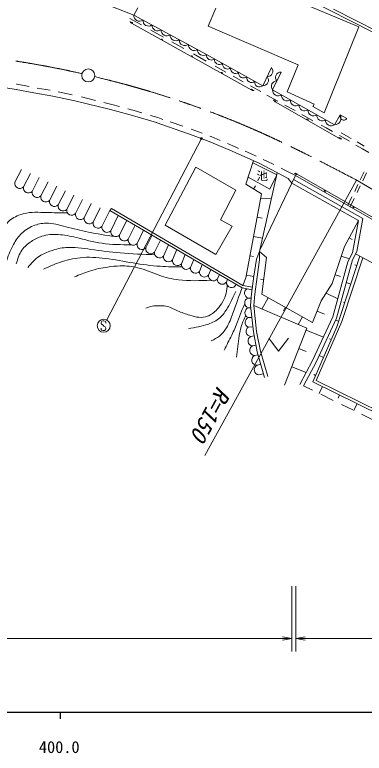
# Model space of a CAD drawing. Units: millimetres, scale not verified. Extents: x 40000 to 680000, y 20000 to 380000.
# Drawn here: x 461019 to 514630, y 198715 to 311985 of the extents above; entities that cross this region are included whole.
import ezdxf
from ezdxf.enums import TextEntityAlignment as Align

# ---------------------------------------------------------------- set-up
doc = ezdxf.new("R2010")
doc.units = ezdxf.units.MM
doc.header["$LTSCALE"] = 1000
doc.linetypes.add('CHAIN', pattern=[18.5, 12, -1.5, 3.5, -1.5])
for name, color, linetype, lineweight in [('M-BGD', 7, 'Continuous', 13), ('M-BMK', 2, 'CHAIN', 13), ('M-BMK-SRVR', 3, 'Continuous', 13), ('M-STR-HTXT', 7, 'Continuous', 13), ('M-STR-STR3', 7, 'Continuous', 13), ('M-STR-STRC', 7, 'Continuous', 13), ('M-TTL-BAND', 7, 'Continuous', 25)]:
    doc.layers.add(name, color=color, linetype=linetype, lineweight=lineweight)
doc.styles.add('ＭＳ ゴシック', font='')
doc.styles.get('ＭＳ ゴシック').set_extended_font_data('MS Gothic')

# ---------------------------------------------------------------- blocks, each defined once
blk = doc.blocks.new('open_arrow')
at = {"color": 0, "linetype": 'Continuous', "lineweight": -2}
blk.add_lwpolyline([(7.5, 1.25), (0, 0), (7.5, -1.25)], dxfattribs=at)
blk = doc.blocks.new('filled_dot')
at = {"color": 0, "linetype": 'Continuous', "lineweight": -2, "const_width": 1.25}
blk.add_lwpolyline([(-0.625, 0, 1), (0.625, 0, 1)], format="xyb", close=True, dxfattribs=at)

msp = doc.modelspace()

# ---------------------------------------------------------------- linework, layer by layer
at = {"layer": 'M-BGD'}
for p, q in [((494110, 318410), (513785, 310132)), ((503071, 315894), (516145, 309224)), ((472193, 314725), (479282, 311929)), ((479282, 311929), (479908, 313050)), ((490698, 310216), (491877, 312995)), ((509908, 312855), (516768, 309356)), ((479282, 311929), (490436, 305914)), ((479282, 311929), (490436, 305914)), ((480455, 310422), (478647, 311431)), ((497375, 300409), (478940, 310691)), ((483818, 308545), (481893, 309620)), ((504482, 304292), (490698, 310216)), ((513785, 310132), (508477, 296924)), ((486932, 306807), (485091, 307835)), ((490372, 304887), (488427, 305973)), ((490436, 305914), (499069, 301096)), ((490436, 305914), (499069, 301096)), ((493400, 303198), (491760, 304113)), ((499069, 301096), (500399, 303881)), ((499069, 301096), (500399, 303881)), ((502783, 300140), (504482, 304292)), ((496055, 301716), (494504, 302582)), ((501875, 303183), (500582, 300477)), ((501875, 303183), (500582, 300477)), ((461289, 301335), (461388, 301319)), ((463240, 300965), (461388, 301319)), ((458925, 300903), (461262, 300529)), ((463944, 300016), (461238, 300534)), ((466467, 300400), (464451, 300741)), ((498758, 300208), (497197, 301079)), ((500582, 300477), (510051, 295097)), ((500582, 300477), (510051, 295097)), ((466846, 299524), (463944, 300016)), ((470241, 298803), (466846, 299524)), ((469809, 299713), (467674, 300166)), ((473423, 298839), (471235, 299381)), ((501372, 298749), (499709, 299677)), ((506936, 298264), (502783, 300140)), ((475708, 297448), (470241, 298803)), ((475911, 298222), (474705, 298521)), ((477100, 297894), (475911, 298222)), ((510830, 292996), (500942, 298650)), ((504010, 297277), (502472, 298135)), ((506749, 297929), (506936, 298264)), ((508477, 296924), (506749, 297929)), ((479093, 296515), (475708, 297448)), ((479313, 297284), (478354, 297548)), ((480532, 296924), (479313, 297284)), ((482746, 295437), (479093, 296515)), ((482972, 296205), (481819, 296545)), ((483757, 295933), (482972, 296205)), ((506759, 295742), (505062, 296689)), ((510051, 295097), (510923, 296630)), ((510051, 295097), (510923, 296630)), ((510923, 296630), (511945, 296059)), ((510923, 296630), (511945, 296059)), ((488378, 293482), (482710, 295449)), ((486809, 294873), (484855, 295551)), ((508765, 294623), (508034, 295031)), ((509757, 294069), (508765, 294623)), ((488650, 294234), (488100, 294425)), ((490840, 292553), (488378, 293482)), ((489777, 293809), (488650, 294234)), ((491137, 293296), (490934, 293372)), ((512374, 292574), (510851, 293459)), ((512602, 293020), (511102, 293891)), ((494034, 291200), (490840, 292553)), ((492535, 292704), (491137, 293296)), ((514642, 291836), (513541, 292475)), ((494851, 291715), (493669, 292220)), ((498495, 289238), (494034, 291200)), ((495351, 291495), (494851, 291715)), ((514382, 291408), (513361, 292001)), ((515350, 290846), (514382, 291408)), ((497196, 290684), (496381, 291042)), ((498050, 290292), (497196, 290684)), ((496481, 285984), (497622, 289623)), ((497516, 289286), (501213, 287439)), ((502956, 286860), (498495, 289238)), ((499692, 289537), (499102, 289808)), ((500743, 289015), (499692, 289537)), ((461019, 286284), (462054, 288270)), ((488773, 288622), (484113, 279693)), ((494916, 285061), (488773, 288622)), ((501284, 287752), (498548, 275658)), ((502343, 288221), (501912, 288435)), ((504111, 287343), (502343, 288221)), ((514030, 286688), (514621, 287914)), ((514399, 286531), (514971, 287720)), ((462349, 285591), (463415, 287637)), ((463679, 284897), (464777, 287003)), ((500166, 285260), (496824, 287079)), ((498617, 275891), (504111, 287343)), ((501213, 287439), (500166, 285260)), ((502956, 286860), (503542, 286159)), ((503803, 286701), (514409, 280728)), ((548012, 262084), (504111, 287343)), ((504254, 287607), (548167, 262341)), ((465009, 284204), (466136, 286365)), ((466339, 283510), (467466, 285672)), ((498851, 284514), (496481, 285984)), ((497971, 285760), (497657, 285255)), ((503542, 286159), (513741, 280416)), ((513166, 284894), (513672, 285944)), ((513527, 284722), (514028, 285762)), ((467665, 282812), (468779, 284987)), ((468987, 282120), (470057, 284331)), ((492573, 280539), (494916, 285061)), ((496481, 271643), (498851, 284514)), ((470339, 281483), (471406, 283674)), ((500384, 283775), (498732, 283866)), ((512125, 282732), (512753, 284036)), ((512473, 282532), (513077, 283787)), ((471687, 280826), (472754, 283018)), ((473036, 280170), (474103, 282361)), ((475852, 282286), (475620, 281959)), ((475852, 282286), (496028, 270477)), ((474385, 279513), (475585, 281979)), ((475620, 281959), (495883, 270098)), ((475734, 278857), (476883, 281219)), ((498975, 280771), (498189, 280916)), ((477082, 278200), (478149, 280392)), ((494395, 279562), (492573, 280539)), ((513741, 280416), (511606, 276435)), ((513741, 280416), (512832, 275492)), ((514409, 280728), (513472, 275655)), ((478431, 277544), (479480, 279699)), ((479780, 276887), (480778, 278939)), ((484113, 279693), (491857, 275202)), ((491857, 275202), (494395, 279562)), ((481128, 276231), (482077, 278179)), ((499013, 277714), (497645, 277966)), ((512756, 277529), (512318, 277764)), ((482462, 275558), (483375, 277419)), ((483812, 274937), (484621, 276690)), ((511606, 276435), (509714, 270758)), ((485196, 274379), (485866, 275962)), ((498548, 275658), (498082, 274518)), ((499622, 274763), (498548, 275658)), ((498548, 275658), (498568, 274385)), ((512832, 275492), (512131, 274090)), ((513472, 275655), (512830, 274372)), ((516442, 273627), (513292, 275295)), ((486577, 273794), (487171, 275198)), ((487959, 273210), (488476, 274433)), ((497618, 274920), (497102, 275015)), ((498082, 274518), (497691, 271879)), ((498568, 274385), (498187, 271810)), ((498897, 269118), (499622, 274763)), ((510370, 265433), (512830, 274372)), ((513955, 274944), (510435, 264138)), ((512351, 274532), (511109, 274946)), ((514404, 274706), (511217, 264925)), ((489340, 272625), (489782, 273669)), ((509805, 265640), (512131, 274090)), ((513190, 273629), (513495, 273530)), ((490718, 272036), (491079, 272910)), ((492077, 271436), (492434, 272117)), ((497688, 271857), (496559, 272065)), ((497691, 271879), (497333, 269175)), ((510985, 271825), (510161, 272100)), ((493490, 270967), (493648, 271406)), ((496028, 270477), (496481, 271643)), ((498187, 271810), (497830, 269120)), ((498704, 271420), (499184, 271358)), ((509714, 270758), (508011, 268109)), ((511876, 270902), (512565, 270678)), ((495883, 270098), (497414, 269787)), ((496028, 270477), (497467, 270184)), ((496840, 268531), (497271, 268496)), ((497333, 269175), (497170, 267383)), ((497277, 268538), (497275, 268538)), ((497830, 269120), (497673, 267389)), ((506718, 264766), (498897, 269118)), ((498944, 266836), (499902, 268559)), ((510573, 268429), (508767, 269286)), ((497170, 267383), (497626, 263343)), ((497671, 267374), (505844, 263917)), ((497673, 267389), (498121, 263419)), ((508011, 268109), (506718, 264766)), ((511442, 267888), (511636, 267825)), ((496862, 267031), (497209, 267036)), ((502221, 266557), (502524, 267100)), ((508513, 266054), (507394, 266516)), ((496862, 265538), (497375, 265566)), ((504502, 264485), (505145, 265641)), ((506711, 258971), (509805, 265640)), ((507249, 258703), (510370, 265433)), ((510229, 265128), (510707, 264973)), ((496848, 264078), (497538, 264123)), ((510435, 264138), (506731, 255700)), ((511217, 264925), (507251, 255890)), ((497626, 263343), (498213, 260281)), ((498121, 263419), (498699, 260398)), ((505844, 263917), (502422, 255184)), ((508372, 262550), (505716, 263590)), ((497218, 262657), (497739, 262757)), ((499998, 262368), (501498, 260368)), ((501498, 260368), (502998, 262368)), ((509299, 262293), (509572, 262173)), ((497501, 261184), (498021, 261284)), ((505741, 260338), (504621, 260797)), ((497784, 259711), (498347, 259819)), ((498213, 260281), (499353, 256371)), ((498699, 260398), (499833, 256511)), ((507716, 259711), (508366, 259426)), ((498185, 258236), (498769, 258373)), ((504752, 255293), (506711, 258971)), ((505309, 255061), (507249, 258703)), ((505735, 257139), (503527, 258004)), ((498469, 256762), (499192, 256923)), ((506878, 256803), (507160, 256679)), ((506702, 254379), (505309, 255061)), ((506731, 255700), (547711, 235516)), ((507251, 255890), (547920, 235858)), ((507719, 253882), (508246, 254953)), ((509852, 252838), (507952, 253768)), ((510609, 253189), (510847, 253673)), ((512857, 251368), (511132, 252212)), ((513017, 251290), (513538, 252347)), ((516149, 249757), (514212, 250705))]:
    msp.add_line(p, q, dxfattribs=at)
for centre, radius, start, end in [((480158, 311886), 877, 177.13491, 306.18975), ((479183, 311128), 500, 195.84858, 240.84858), ((478940, 310691), 150, 330.84858, 150.84858), ((481552, 311134), 877, 177.13491, 306.18975), ((482947, 310382), 877, 177.13491, 306.18975), ((484341, 309630), 877, 177.13491, 306.18975), ((483548, 308120), 150, 330.84858, 150.84858), ((485735, 308878), 877, 177.13491, 306.18975), ((487129, 308126), 877, 177.13491, 306.18975), ((488524, 307374), 877, 177.13491, 306.18975), ((489918, 306622), 877, 177.13491, 306.18975), ((491174, 305787), 749, 170.23303, 311.43174), ((488157, 305550), 150, 330.84858, 150.84858), ((492407, 305099), 749, 170.23303, 311.43174), ((493640, 304411), 749, 170.23303, 311.43174), ((494874, 303722), 749, 170.23303, 311.43174), ((499755, 303334), 846, 268.59785, 40.3553), ((492766, 302979), 150, 330.84858, 150.84858), ((496107, 303034), 749, 170.23303, 311.43174), ((497340, 302346), 749, 170.23303, 311.43174), ((499090, 301941), 846, 268.59785, 40.3553), ((501833, 302372), 812, 87.0524, 221.87273), ((498573, 301657), 749, 170.23303, 311.43174), ((501187, 301019), 812, 87.0524, 221.87273), ((497375, 300409), 150, 330.84858, 150.84858), ((497618, 300845), 500, 240.84858, 285.84858), ((501434, 300402), 855, 174.93128, 305.85357), ((502787, 299633), 855, 174.93128, 305.85357), ((501190, 299084), 500, 195.23739, 240.23739), ((500942, 298650), 150, 330.23739, 150.23739), ((504139, 298864), 855, 174.93128, 305.85357), ((505492, 298096), 855, 174.93128, 305.85357), ((506845, 297327), 855, 174.93128, 305.85357), ((505886, 295823), 150, 330.23739, 150.23739), ((508197, 296558), 855, 174.93128, 305.85357), ((509550, 295790), 855, 174.93128, 305.85357), ((510028, 296124), 1028, 271.26678, 29.48573), ((511479, 296425), 593, 159.79947, 321.80555), ((510830, 292996), 150, 330.23739, 150.23739), ((511078, 293430), 500, 240.23739, 285.23739), ((504005, 287174), 500, 60.085, 105.085), ((504254, 287607), 150, 150.085, 330.085), ((461785, 286131), 781, 168.72596, 316.20555), ((463115, 285438), 781, 168.72596, 316.20555), ((464445, 284744), 781, 168.72596, 316.20555), ((508646, 285080), 150, 150.085, 330.085), ((465775, 284051), 781, 168.72596, 316.20555), ((467105, 283358), 781, 168.72596, 315.73485), ((468433, 282671), 781, 169.57201, 315.14564), ((469760, 282008), 781, 171.74073, 317.78506), ((513037, 282554), 150, 150.085, 330.085), ((471109, 281351), 781, 170.30547, 317.78506), ((472458, 280695), 781, 170.30547, 317.78506), ((473806, 280038), 781, 170.30547, 317.78506), ((475155, 279382), 781, 170.30547, 317.78506), ((476504, 278725), 781, 170.30547, 317.78506), ((477852, 278069), 781, 170.30547, 317.78506), ((479201, 277412), 781, 170.30547, 317.78506), ((480550, 276756), 781, 170.30547, 317.78506), ((481899, 276099), 781, 170.30547, 316.14086), ((483238, 275467), 781, 173.34429, 317.28523), ((484590, 274872), 781, 175.22256, 320.80769), ((485972, 274288), 781, 173.3281, 320.80769), ((487353, 273703), 781, 173.3281, 320.80769), ((488735, 273119), 781, 173.3281, 320.80769), ((490116, 272535), 781, 173.3281, 320.34076), ((491495, 271957), 781, 174.16732, 318.20834), ((492859, 271427), 781, 179.3725, 323.88045), ((494269, 270918), 781, 176.40086, 337.60157), ((497047, 269284), 781, 122.12784, 254.59439), ((497070, 267784), 781, 107.1148, 254.59439), ((497092, 266285), 781, 107.1148, 252.85425), ((497133, 264806), 781, 110.33837, 248.60851), ((497292, 263435), 781, 124.59356, 264.60386), ((497574, 261962), 781, 117.12426, 264.60386), ((497857, 260489), 781, 117.12426, 264.60386), ((498140, 259016), 781, 117.12426, 273.27468), ((498541, 257540), 781, 117.12426, 264.72457)]:
    msp.add_arc(centre, radius, start, end, dxfattribs=at)
for points, knots in [([(458054, 274028), (458114, 275281), (458174, 276534), (458541, 277732), (458775, 278495), (459133, 279236), (459650, 279840), (459882, 280112), (460146, 280356), (460434, 280570), (461019, 281005), (461702, 281317), (462407, 281489), (463529, 281764), (464705, 281687), (465868, 281652), (466946, 281619), (468013, 281621), (469080, 281624)], [0, 0, 0, 0, 1, 1, 1, 2, 2, 2, 3, 3, 3, 4, 4, 4, 5, 5, 5, 6, 6, 6, 6]), ([(459675, 274048), (459986, 274887), (460298, 275727), (460707, 276525), (461034, 277163), (461423, 277774), (461916, 278295), (462459, 278867), (463127, 279328), (463863, 279622), (464482, 279869), (465149, 279997), (465809, 280005), (466835, 280017), (467845, 279738), (468847, 279474), (470009, 279169), (471162, 278886), (472327, 278649), (473665, 278376), (475020, 278166), (476375, 277955)], [0, 0, 0, 0, 1, 1, 1, 2, 2, 2, 3, 3, 3, 4, 4, 4, 5, 5, 5, 6, 6, 6, 7, 7, 7, 7]), ([(461257, 273779), (461477, 274522), (461696, 275265), (462119, 275881), (462489, 276418), (463014, 276859), (463574, 277228), (464075, 277558), (464603, 277831), (465164, 278009), (465962, 278263), (466826, 278327), (467670, 278279), (468603, 278226), (469513, 278037), (470418, 277821), (471746, 277504), (473063, 277129), (474406, 276931), (475871, 276716), (477365, 276713), (478860, 276710)], [0, 0, 0, 0, 1, 1, 1, 2, 2, 2, 3, 3, 3, 4, 4, 4, 5, 5, 5, 6, 6, 6, 7, 7, 7, 7]), ([(463009, 273213), (463567, 273856), (464126, 274499), (464814, 274965), (465358, 275333), (465982, 275590), (466619, 275800), (467352, 276041), (468100, 276221), (468855, 276285), (470122, 276393), (471406, 276178), (472681, 275988), (474196, 275764), (475697, 275575), (477208, 275450), (478967, 275304), (480738, 275245), (482509, 275187)], [0, 0, 0, 0, 1, 1, 1, 2, 2, 2, 3, 3, 3, 4, 4, 4, 5, 5, 5, 6, 6, 6, 6]), ([(465407, 272971), (466233, 273334), (467059, 273697), (467912, 273995), (468933, 274350), (469992, 274611), (471065, 274722), (472343, 274855), (473639, 274775), (474918, 274614), (476349, 274434), (477756, 274153), (479175, 273914), (480549, 273682), (481934, 273491), (483324, 273402), (484438, 273331), (485555, 273326), (486672, 273321)], [0, 0, 0, 0, 1, 1, 1, 2, 2, 2, 3, 3, 3, 4, 4, 4, 5, 5, 5, 6, 6, 6, 6]), ([(470203, 271785), (470958, 272105), (471714, 272424), (472493, 272674), (473395, 272964), (474328, 273162), (475268, 273294), (475911, 273384), (476557, 273444), (477208, 273456), (478104, 273472), (479009, 273397), (479875, 273186), (481001, 272912), (482060, 272408), (483162, 272028), (484134, 271693), (485139, 271455), (486153, 271327), (487788, 271121), (489446, 271200), (491104, 271280)], [0, 0, 0, 0, 1, 1, 1, 2, 2, 2, 3, 3, 3, 4, 4, 4, 5, 5, 5, 6, 6, 6, 7, 7, 7, 7]), ([(481115, 266992), (481442, 267108), (481768, 267224), (482105, 267284), (482429, 267341), (482761, 267346), (483095, 267349), (483472, 267352), (483851, 267352), (484215, 267284), (484836, 267167), (485411, 266848), (486000, 266586), (486610, 266314), (487233, 266104), (487866, 265904), (488328, 265759), (488794, 265618), (489278, 265580), (489715, 265545), (490167, 265593), (490576, 265742), (491151, 265952), (491641, 266362), (492069, 266813), (492409, 267172), (492710, 267556), (492946, 267982), (493167, 268381), (493331, 268817), (493432, 269264), (493532, 269701), (493571, 270147), (493611, 270594)], [0, 0, 0, 0, 1, 1, 1, 2, 2, 2, 3, 3, 3, 4, 4, 4, 5, 5, 5, 6, 6, 6, 7, 7, 7, 8, 8, 8, 9, 9, 9, 10, 10, 10, 11, 11, 11, 11]), ([(491163, 261960), (491594, 262183), (492025, 262406), (492402, 262703), (492829, 263041), (493185, 263476), (493476, 263942), (493919, 264655), (494208, 265442), (494494, 266228), (494964, 267520), (495424, 268809), (495883, 270098)], [0, 0, 0, 0, 1, 1, 1, 2, 2, 2, 3, 3, 3, 4, 4, 4, 4]), ([(487665, 263832), (488696, 264013), (489726, 264194), (490722, 264548), (491347, 264771), (491959, 265062), (492457, 265484), (492952, 265905), (493334, 266457), (493668, 267026), (494148, 267846), (494528, 268703), (494907, 269560)], [0, 0, 0, 0, 1, 1, 1, 2, 2, 2, 3, 3, 3, 4, 4, 4, 4]), ([(493145, 260556), (493534, 261315), (493924, 262074), (494302, 262841), (494631, 263509), (494951, 264182), (495210, 264879), (495411, 265417), (495575, 265970), (495789, 266503), (495943, 266889), (496122, 267264), (496302, 267639)], [0, 0, 0, 0, 1, 1, 1, 2, 2, 2, 3, 3, 3, 4, 4, 4, 4]), ([(495045, 259482), (495167, 260574), (495290, 261667), (495458, 262758), (495528, 263213), (495606, 263668), (495733, 264108), (495907, 264710), (496173, 265283), (496438, 265856)], [0, 0, 0, 0, 1, 1, 1, 2, 2, 2, 3, 3, 3, 3])]:
    msp.add_open_spline(points, degree=3, knots=knots, dxfattribs=at)
at = {"layer": 'M-BMK'}
msp.add_line((513281, 286721), (560843, 258890), dxfattribs=at)
for points, knots in [([(388298, 297769), (391557, 298821), (394816, 299872), (398097, 300855), (400138, 301467), (402187, 302052), (404253, 302565), (407394, 303345), (410576, 303958), (413771, 304503), (417760, 305183), (421768, 305757), (425796, 306099), (429603, 306422), (433427, 306538), (437252, 306555), (442466, 306578), (447681, 306415), (452868, 305928), (455823, 305650), (458770, 305267), (461702, 304804), (462191, 304727), (462679, 304647), (463167, 304565), (463655, 304483), (464143, 304399), (464630, 304313), (465117, 304227), (465604, 304139), (466090, 304047), (466535, 303963), (466978, 303875), (467422, 303786), (467865, 303697), (468308, 303607), (468751, 303514), (469615, 303334), (470478, 303144), (471340, 302955)], [0, 0, 0, 0, 1, 1, 1, 2, 2, 2, 3, 3, 3, 4, 4, 4, 5, 5, 5, 6, 6, 6, 7, 7, 7, 8, 8, 8, 9, 9, 9, 10, 10, 10, 11, 11, 11, 12, 12, 12, 13, 13, 13, 13]), ([(473284, 302493), (474887, 302095), (476490, 301697), (478084, 301266), (479296, 300938), (480504, 300592), (481707, 300229), (482265, 300060), (482823, 299888), (483380, 299713), (483937, 299538), (484493, 299360), (485048, 299179), (485603, 298998), (486157, 298814), (486710, 298627), (490182, 297451), (493615, 296149), (496981, 294700), (502536, 292309), (507908, 289515), (513281, 286721)], [0, 0, 0, 0, 1, 1, 1, 2, 2, 2, 3, 3, 3, 4, 4, 4, 5, 5, 5, 6, 6, 6, 7, 7, 7, 7])]:
    msp.add_open_spline(points, degree=3, knots=knots, dxfattribs=at)
at = {"layer": 'M-BMK-SRVR'}
msp.add_circle((472301, 302675), 1000, dxfattribs=at)
at = {"layer": 'M-STR-HTXT'}
msp.add_line((513469, 286593), (490173, 244365), dxfattribs=at)
at = {"layer": 'M-STR-STR3'}
for p, q in [((503542, 224322), (503542, 214322)), ((504115, 224322), (504115, 214322)), ((374330, 216322), (503542, 216322)), ((504115, 216322), (559361, 216322))]:
    msp.add_line(p, q, dxfattribs=at)
at = {"layer": 'M-STR-STRC'}
for p, q in [((489654, 293000), (475122, 265170)), ((474376, 264981), (474252, 264796)), ((474252, 264796), (474255, 264665)), ((474255, 263817), (474252, 263938)), ((474255, 264665), (474318, 264536)), ((474318, 264536), (474573, 264354)), ((474568, 265046), (474376, 264981)), ((474689, 265044), (474568, 265046)), ((474573, 264354), (474702, 264222)), ((474939, 264925), (474689, 265044)), ((474702, 264222), (474881, 264106)), ((474881, 264106), (475008, 263906)), ((475002, 264794), (474939, 264925)), ((475002, 264665), (475002, 264794)), ((474294, 263714), (474255, 263817)), ((474378, 263603), (474294, 263714)), ((474565, 263543), (474378, 263603)), ((474700, 263543), (474565, 263543)), ((474800, 263572), (474700, 263543)), ((474942, 263664), (474800, 263572)), ((475002, 263796), (474942, 263664)), ((475008, 263906), (475002, 263796))]:
    msp.add_line(p, q, dxfattribs=at)
msp.add_circle((474659, 264284), 1000, dxfattribs=at)
at = {"layer": 'M-TTL-BAND'}
for p, q in [((40000, 205000), (579000, 205000)), ((468000, 205000), (468000, 204000))]:
    msp.add_line(p, q, dxfattribs=at)

# ---------------------------------------------------------------- block references
at = {"layer": 'M-STR-STR3', "xscale": 193, "yscale": 193, "rotation": 180}
msp.add_blockref('open_arrow', (503542, 216322), dxfattribs=at)
at = {"layer": 'M-STR-STR3', "xscale": 193, "yscale": 193}
msp.add_blockref('open_arrow', (504115, 216322), dxfattribs=at)
at = {"layer": 'M-STR-STRC', "xscale": 160, "yscale": 160, "rotation": 242.4}
msp.add_blockref('filled_dot', (489654, 293000), dxfattribs=at)

# ---------------------------------------------------------------- texts
at = {"layer": 'M-BGD', "style": 'ＭＳ ゴシック'}
msp.add_text('池', height=1320, dxfattribs=at).set_placement((498083, 287256), align=Align.MIDDLE_LEFT)
at = {"layer": 'M-STR-HTXT', "style": 'ＭＳ ゴシック', "oblique": 15}
msp.add_text('R=150', height=2566, rotation=241.303, dxfattribs=at).set_placement((493258, 254567), align=Align.MIDDLE_LEFT)
at = {"layer": 'M-TTL-BAND', "style": 'ＭＳ ゴシック'}
msp.add_text('400.0', height=1833, dxfattribs=at).set_placement((467844, 198195), align=Align.BOTTOM_CENTER)

doc.saveas('drawing.dxf')
